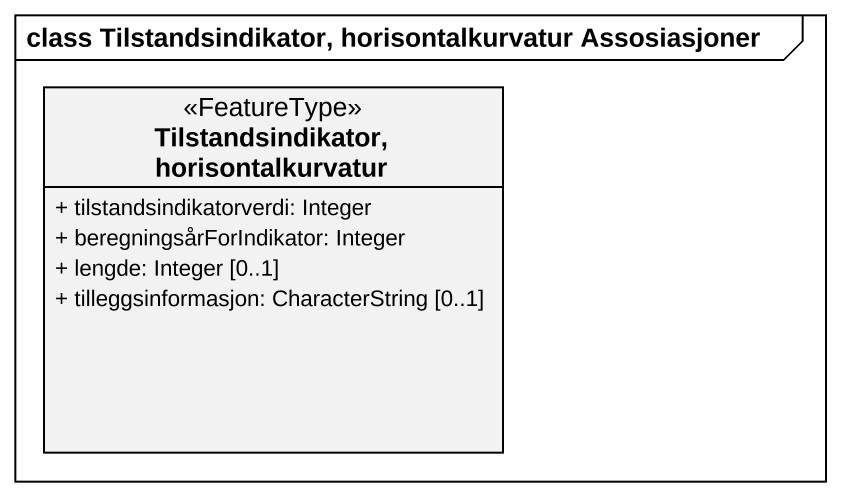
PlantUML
@startuml
mainframe class Tilstandsindikator, horisontalkurvatur Assosiasjoner
hide circle
hide empty members
skinparam classAttributeIconSize 0
class "Tilstandsindikator, horisontalkurvatur" as Tilstandsindikator <<FeatureType>> {
  + tilstandsindikatorverdi: Integer
  + beregningsårForIndikator: Integer
  + lengde: Integer [0..1]
  + tilleggsinformasjon: CharacterString [0..1]
}
@enduml
